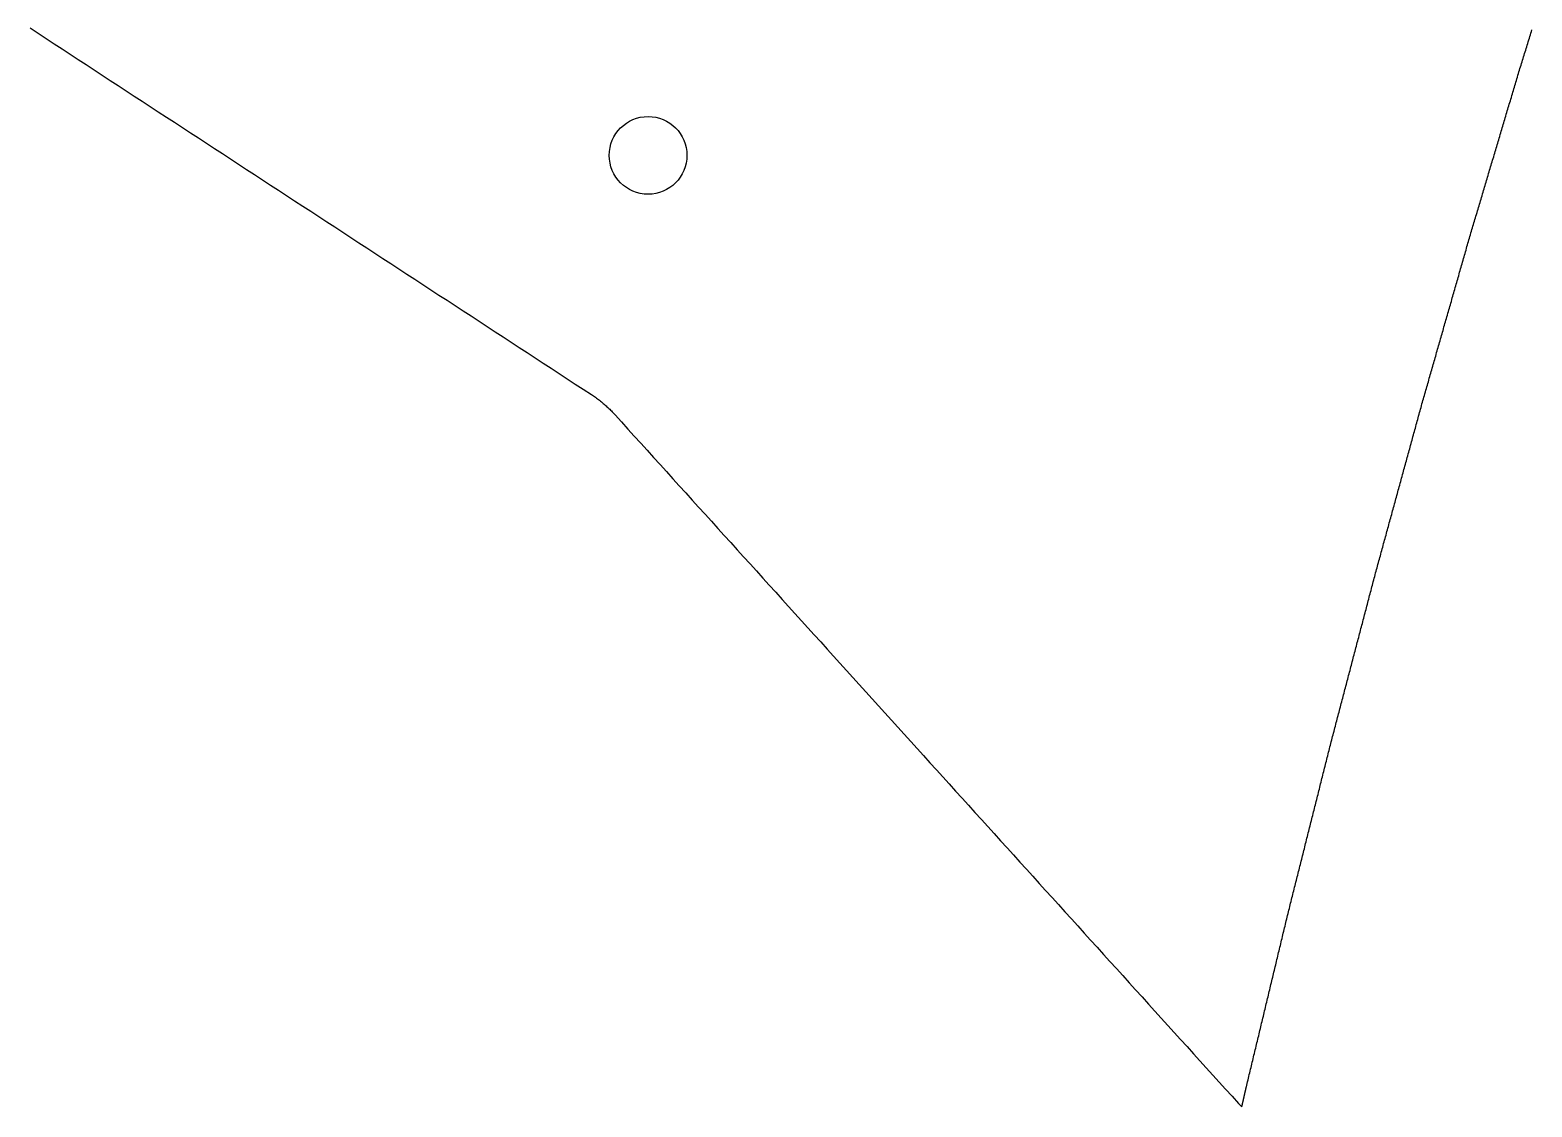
# Model space of a CAD drawing. Extents: x 2 to 292, y 1 to 254.
# Drawn here: x 51.18 to 63.65, y 1.01 to 9.94 of the extents above; entities that cross this region are included whole.
import ezdxf

# ---------------------------------------------------------------- set-up
doc = ezdxf.new("R2010")
doc.units = 0
doc.layers.get('0').update_dxf_attribs({"linetype": 'CONTINUOUS'})
doc.layers.add('DRILLING', color=3, linetype='CONTINUOUS')

msp = doc.modelspace()

# ---------------------------------------------------------------- linework, layer by layer
for points in [[(51.1843, 9.95959, 0), (51.2509, 9.91613, 0), (51.3174, 9.87268, 0), (51.3839, 9.82923, 0), (51.4505, 9.78577, 0), (51.517, 9.74232, 0), (51.5835, 9.69887, 0), (51.6501, 9.65541, 0), (51.7166, 9.61196, 0), (51.7831, 9.5685, 0), (51.8497, 9.52505, 0), (51.9162, 9.4816, 0), (51.9827, 9.43814, 0), (52.0492, 9.39469, 0), (52.1158, 9.35123, 0), (52.1823, 9.30778, 0), (52.2488, 9.26433, 0), (52.3154, 9.22087, 0), (52.3819, 9.17742, 0), (52.4484, 9.13397, 0), (52.515, 9.09051, 0), (52.5815, 9.04706, 0), (52.648, 9.0036, 0), (52.7146, 8.96015, 0), (52.7811, 8.9167, 0), (52.8476, 8.87324, 0), (52.9142, 8.82979, 0), (52.9807, 8.78633, 0), (53.0472, 8.74288, 0), (53.1138, 8.69943, 0), (53.1803, 8.65597, 0), (53.2468, 8.61252, 0), (53.3134, 8.56907, 0), (53.3799, 8.52561, 0), (53.4464, 8.48216, 0), (53.513, 8.4387, 0), (53.5795, 8.39525, 0), (53.646, 8.3518, 0), (53.7126, 8.30834, 0), (53.7791, 8.26489, 0), (53.8456, 8.22143, 0), (53.9122, 8.17798, 0), (53.9787, 8.13453, 0), (54.0452, 8.09107, 0), (54.1117, 8.04762, 0), (54.1783, 8.00417, 0), (54.2448, 7.96071, 0), (54.3113, 7.91726, 0), (54.3779, 7.8738, 0), (54.4444, 7.83035, 0), (54.5109, 7.7869, 0), (54.5775, 7.74344, 0), (54.644, 7.69999, 0), (54.7105, 7.65654, 0), (54.7771, 7.61308, 0), (54.8436, 7.56963, 0), (54.9101, 7.52617, 0), (54.9767, 7.48272, 0), (55.0432, 7.43927, 0), (55.1097, 7.39581, 0), (55.1763, 7.35236, 0), (55.2428, 7.3089, 0), (55.3093, 7.26545, 0), (55.3759, 7.222, 0), (55.4424, 7.17854, 0), (55.5089, 7.13509, 0), (55.5755, 7.09164, 0), (55.642, 7.04818, 0), (55.7085, 7.00473, 0), (55.7751, 6.96127, 0), (55.8416, 6.91782, 0)], [(55.8416, 6.91782, 0), (55.8501, 6.91217, 0), (55.8586, 6.90642, 0), (55.8671, 6.90059, 0), (55.8755, 6.89466, 0), (55.8838, 6.88865, 0), (55.8921, 6.88255, 0), (55.9003, 6.87636, 0), (55.9085, 6.87009, 0), (55.9165, 6.86373, 0), (55.9246, 6.85729, 0), (55.9325, 6.85076, 0), (55.9404, 6.84416, 0), (55.9482, 6.83747, 0), (55.956, 6.83071, 0), (55.9637, 6.82386, 0), (55.9713, 6.81694, 0), (55.9788, 6.80994, 0), (55.9863, 6.80287, 0), (55.9937, 6.79572, 0), (56.001, 6.7885, 0), (56.0083, 6.78121, 0), (56.0154, 6.77385, 0), (56.0225, 6.76642, 0), (56.0295, 6.75892, 0), (56.0382, 6.74936, 0), (56.0915, 6.69045, 0), (56.1449, 6.63153, 0), (56.1982, 6.57261, 0), (56.2515, 6.5137, 0), (56.3049, 6.45478, 0), (56.3582, 6.39587, 0), (56.4115, 6.33695, 0), (56.4648, 6.27804, 0), (56.5182, 6.21912, 0), (56.5715, 6.16021, 0), (56.6248, 6.10129, 0), (56.6781, 6.04238, 0), (56.7315, 5.98346, 0), (56.7848, 5.92454, 0), (56.8381, 5.86563, 0), (56.8915, 5.80671, 0), (56.9448, 5.7478, 0), (56.9981, 5.68888, 0), (57.0514, 5.62997, 0), (57.1048, 5.57105, 0), (57.1581, 5.51214, 0), (57.2114, 5.45322, 0), (57.2647, 5.3943, 0), (57.3181, 5.33539, 0), (57.3714, 5.27647, 0), (57.4247, 5.21756, 0), (57.478, 5.15864, 0), (57.5314, 5.09973, 0), (57.5847, 5.04081, 0), (57.638, 4.9819, 0), (57.6914, 4.92298, 0), (57.7447, 4.86407, 0), (57.798, 4.80515, 0), (57.8513, 4.74623, 0), (57.9047, 4.68732, 0), (57.958, 4.6284, 0), (58.0113, 4.56949, 0), (58.0646, 4.51057, 0), (58.118, 4.45166, 0), (58.1713, 4.39274, 0), (58.2246, 4.33383, 0), (58.2779, 4.27491, 0), (58.3313, 4.216, 0), (58.3846, 4.15708, 0), (58.4379, 4.09816, 0), (58.4913, 4.03925, 0), (58.5446, 3.98033, 0), (58.5979, 3.92142, 0), (58.6512, 3.8625, 0), (58.7046, 3.80359, 0), (58.7579, 3.74467, 0), (58.8112, 3.68576, 0), (58.8645, 3.62684, 0), (58.9179, 3.56793, 0), (58.9712, 3.50901, 0), (59.0245, 3.45009, 0), (59.0778, 3.39118, 0), (59.1312, 3.33226, 0), (59.1845, 3.27335, 0), (59.2378, 3.21443, 0), (59.2912, 3.15552, 0), (59.3445, 3.0966, 0), (59.3978, 3.03769, 0), (59.4511, 2.97877, 0), (59.5045, 2.91985, 0), (59.5578, 2.86094, 0), (59.6111, 2.80202, 0), (59.6644, 2.74311, 0), (59.7178, 2.68419, 0), (59.7711, 2.62528, 0), (59.8244, 2.56636, 0), (59.8778, 2.50745, 0), (59.9311, 2.44853, 0), (59.9844, 2.38962, 0), (60.0377, 2.3307, 0), (60.0911, 2.27178, 0), (60.1444, 2.21287, 0), (60.1977, 2.15395, 0), (60.251, 2.09504, 0), (60.3044, 2.03612, 0), (60.3577, 1.97721, 0), (60.411, 1.91829, 0), (60.4643, 1.85938, 0), (60.5177, 1.80046, 0), (60.571, 1.74155, 0), (60.6243, 1.68263, 0), (60.6777, 1.62371, 0), (60.731, 1.5648, 0), (60.7843, 1.50588, 0), (60.8376, 1.44697, 0), (60.891, 1.38805, 0), (60.9443, 1.32914, 0), (60.9976, 1.27022, 0), (61.0509, 1.21131, 0), (61.1043, 1.15239, 0), (61.1576, 1.09348, 0), (61.2109, 1.03456, 0), (61.2385, 1.00515, 0), (61.2389, 1.00687, 0), (61.2393, 1.00858, 0), (61.2397, 1.0103, 0), (61.2401, 1.01202, 0), (61.2405, 1.01373, 0), (61.2408, 1.01545, 0), (61.2412, 1.01716, 0), (61.2416, 1.01888, 0), (61.242, 1.0206, 0), (61.2424, 1.02231, 0), (61.2428, 1.02403, 0), (61.2432, 1.02574, 0), (61.2436, 1.02746, 0), (61.244, 1.02918, 0), (61.2444, 1.03089, 0), (61.2448, 1.03261, 0), (61.2452, 1.03432, 0), (61.2456, 1.03604, 0), (61.246, 1.03776, 0), (61.2464, 1.03947, 0), (61.2467, 1.04119, 0), (61.2471, 1.0429, 0), (61.2475, 1.04462, 0), (61.2479, 1.04634, 0), (61.2483, 1.04805, 0), (61.2487, 1.04977, 0), (61.2491, 1.05148, 0), (61.2495, 1.0532, 0), (61.2499, 1.05492, 0), (61.2503, 1.05663, 0), (61.2507, 1.05835, 0), (61.2511, 1.06006, 0), (61.2515, 1.06178, 0), (61.2519, 1.0635, 0), (61.2523, 1.06521, 0), (61.2526, 1.06693, 0), (61.253, 1.06864, 0), (61.2534, 1.07036, 0), (61.2538, 1.07208, 0), (61.2542, 1.07379, 0), (61.2546, 1.07551, 0), (61.255, 1.07722, 0), (61.2554, 1.07894, 0), (61.2558, 1.08065, 0), (61.2562, 1.08237, 0), (61.2566, 1.08409, 0), (61.257, 1.0858, 0), (61.2574, 1.08752, 0), (61.2578, 1.08923, 0), (61.2582, 1.09095, 0), (61.2585, 1.09267, 0), (61.2589, 1.09438, 0), (61.2593, 1.0961, 0), (61.2597, 1.09781, 0), (61.2601, 1.09953, 0), (61.2605, 1.10125, 0), (61.2609, 1.10296, 0), (61.2613, 1.10468, 0), (61.2617, 1.10639, 0), (61.2621, 1.10811, 0), (61.2625, 1.10983, 0), (61.2629, 1.11154, 0), (61.2633, 1.11326, 0), (61.2637, 1.11497, 0), (61.2641, 1.11669, 0), (61.2644, 1.11841, 0), (61.2648, 1.12012, 0), (61.2652, 1.12184, 0), (61.2656, 1.12355, 0), (61.266, 1.12527, 0), (61.2664, 1.12699, 0), (61.2668, 1.1287, 0), (61.2672, 1.13042, 0), (61.2676, 1.13213, 0), (61.268, 1.13385, 0), (61.2684, 1.13557, 0), (61.2688, 1.13728, 0), (61.2692, 1.139, 0), (61.2696, 1.14071, 0), (61.27, 1.14243, 0), (61.2704, 1.14415, 0), (61.2707, 1.14586, 0), (61.2711, 1.14758, 0), (61.2715, 1.14929, 0), (61.2719, 1.15101, 0), (61.2723, 1.15272, 0), (61.2727, 1.15444, 0), (61.2731, 1.15616, 0), (61.2735, 1.15787, 0), (61.2739, 1.15959, 0), (61.2743, 1.1613, 0), (61.2747, 1.16302, 0), (61.2751, 1.16474, 0), (61.2755, 1.16645, 0), (61.2759, 1.16817, 0), (61.2763, 1.16988, 0), (61.2766, 1.1716, 0), (61.28, 1.18544, 0), (61.2835, 1.20012, 0), (61.287, 1.2148, 0), (61.2906, 1.22948, 0), (61.2941, 1.24417, 0), (61.2976, 1.25885, 0), (61.3011, 1.27353, 0), (61.3047, 1.28821, 0), (61.3082, 1.3029, 0), (61.3117, 1.31758, 0), (61.3152, 1.33226, 0), (61.3188, 1.34694, 0), (61.3223, 1.36163, 0), (61.3258, 1.37631, 0), (61.3294, 1.39099, 0), (61.3329, 1.40567, 0), (61.3364, 1.42036, 0), (61.3399, 1.43504, 0), (61.3435, 1.44972, 0), (61.347, 1.4644, 0), (61.3505, 1.47909, 0), (61.354, 1.49377, 0), (61.3576, 1.50845, 0), (61.3611, 1.52313, 0), (61.3646, 1.53782, 0), (61.3682, 1.5525, 0), (61.3717, 1.56718, 0), (61.3752, 1.58186, 0), (61.3787, 1.59655, 0), (61.3823, 1.61123, 0), (61.3858, 1.62591, 0), (61.3893, 1.64059, 0), (61.3928, 1.65528, 0), (61.3964, 1.66996, 0), (61.3999, 1.68464, 0), (61.4034, 1.69932, 0), (61.407, 1.71401, 0), (61.4105, 1.72869, 0), (61.414, 1.74337, 0), (61.4175, 1.75805, 0), (61.4211, 1.77274, 0), (61.4246, 1.78742, 0), (61.4281, 1.8021, 0), (61.4316, 1.81678, 0), (61.4352, 1.83147, 0), (61.4387, 1.84615, 0), (61.4422, 1.86083, 0), (61.4458, 1.87551, 0), (61.4493, 1.8902, 0), (61.4528, 1.90488, 0), (61.4563, 1.91956, 0), (61.4599, 1.93424, 0), (61.4634, 1.94893, 0), (61.4669, 1.96361, 0), (61.4705, 1.97829, 0), (61.474, 1.99297, 0), (61.4775, 2.00766, 0), (61.481, 2.02234, 0), (61.4846, 2.03702, 0), (61.4881, 2.0517, 0), (61.4916, 2.06639, 0), (61.4951, 2.08107, 0), (61.4987, 2.09575, 0), (61.5022, 2.11043, 0), (61.5057, 2.12512, 0), (61.5093, 2.1398, 0), (61.5128, 2.15448, 0), (61.5163, 2.16916, 0), (61.5198, 2.18385, 0), (61.5234, 2.19853, 0), (61.5269, 2.21321, 0), (61.5304, 2.22789, 0), (61.5339, 2.24258, 0), (61.5375, 2.25726, 0), (61.541, 2.27194, 0), (61.5445, 2.28662, 0), (61.5481, 2.30131, 0), (61.5516, 2.31599, 0), (61.5551, 2.33067, 0), (61.5586, 2.34535, 0), (61.5622, 2.36004, 0), (61.5657, 2.37472, 0), (61.5692, 2.3894, 0), (61.5727, 2.40408, 0), (61.5763, 2.41877, 0), (61.5798, 2.43345, 0), (61.5833, 2.44813, 0), (61.5869, 2.46281, 0), (61.5904, 2.4775, 0), (61.5939, 2.49218, 0), (61.5974, 2.50686, 0), (61.601, 2.52154, 0), (61.6045, 2.53623, 0), (61.608, 2.55091, 0), (61.6116, 2.56559, 0), (61.6151, 2.58027, 0), (61.6186, 2.59496, 0), (61.6222, 2.60959, 0), (61.6258, 2.62415, 0), (61.6295, 2.63871, 0), (61.6332, 2.65327, 0), (61.6368, 2.66783, 0), (61.6405, 2.68239, 0), (61.6441, 2.69695, 0), (61.6478, 2.71151, 0), (61.6515, 2.72607, 0), (61.6551, 2.74063, 0), (61.6588, 2.75519, 0), (61.6624, 2.76975, 0), (61.6661, 2.78431, 0), (61.6698, 2.79887, 0), (61.6734, 2.81343, 0), (61.6771, 2.82799, 0), (61.6808, 2.84255, 0), (61.6844, 2.85711, 0), (61.6881, 2.87167, 0), (61.6917, 2.88623, 0), (61.6954, 2.90079, 0), (61.6991, 2.91535, 0), (61.7027, 2.9299, 0), (61.7064, 2.94446, 0), (61.71, 2.95902, 0), (61.7137, 2.97358, 0), (61.7174, 2.98814, 0), (61.721, 3.0027, 0), (61.7247, 3.01726, 0), (61.7283, 3.03182, 0), (61.732, 3.04638, 0), (61.7357, 3.06094, 0), (61.7393, 3.0755, 0), (61.743, 3.09006, 0), (61.7466, 3.10462, 0), (61.7503, 3.11918, 0), (61.754, 3.13374, 0), (61.7576, 3.1483, 0), (61.7613, 3.16286, 0), (61.7649, 3.17742, 0), (61.7686, 3.19198, 0), (61.7723, 3.20654, 0), (61.7759, 3.2211, 0), (61.7796, 3.23566, 0), (61.7832, 3.25022, 0), (61.7869, 3.26478, 0), (61.7906, 3.27934, 0), (61.7942, 3.2939, 0), (61.7979, 3.30846, 0), (61.8015, 3.32302, 0), (61.8052, 3.33758, 0), (61.8089, 3.35214, 0), (61.8125, 3.3667, 0), (61.8162, 3.38126, 0), (61.8198, 3.39582, 0), (61.8235, 3.41038, 0), (61.8272, 3.42494, 0), (61.8308, 3.4395, 0), (61.8345, 3.45406, 0), (61.8381, 3.46862, 0), (61.8418, 3.48317, 0), (61.8455, 3.49773, 0), (61.8491, 3.51229, 0), (61.8528, 3.52685, 0), (61.8565, 3.54141, 0), (61.8601, 3.55597, 0), (61.8638, 3.57053, 0), (61.8674, 3.58509, 0), (61.8711, 3.59965, 0), (61.8748, 3.61421, 0), (61.8784, 3.62877, 0), (61.8821, 3.64333, 0), (61.8857, 3.65789, 0), (61.8894, 3.67245, 0), (61.8931, 3.68701, 0), (61.8967, 3.70157, 0), (61.9004, 3.71613, 0), (61.904, 3.73069, 0), (61.9077, 3.74525, 0), (61.9114, 3.75981, 0), (61.915, 3.77437, 0), (61.9187, 3.78893, 0), (61.9223, 3.80349, 0), (61.926, 3.81805, 0), (61.9297, 3.83261, 0), (61.9333, 3.84717, 0), (61.937, 3.86173, 0), (61.9406, 3.87629, 0), (61.9443, 3.89085, 0), (61.948, 3.90541, 0), (61.9516, 3.91997, 0), (61.9553, 3.93453, 0), (61.9589, 3.94909, 0), (61.9626, 3.96365, 0), (61.9663, 3.97821, 0), (61.9699, 3.99277, 0), (61.9736, 4.00733, 0), (61.9772, 4.02189, 0), (61.981, 4.03634, 0), (61.9848, 4.05078, 0), (61.9886, 4.06522, 0), (61.9924, 4.07965, 0), (61.9962, 4.09409, 0), (62, 4.10853, 0), (62.0038, 4.12297, 0), (62.0076, 4.1374, 0), (62.0114, 4.15184, 0), (62.0152, 4.16628, 0), (62.0189, 4.18071, 0), (62.0227, 4.19515, 0), (62.0265, 4.20959, 0), (62.0303, 4.22403, 0), (62.0341, 4.23846, 0), (62.0379, 4.2529, 0), (62.0417, 4.26734, 0), (62.0455, 4.28177, 0), (62.0493, 4.29621, 0), (62.0531, 4.31065, 0), (62.0569, 4.32509, 0), (62.0607, 4.33952, 0), (62.0645, 4.35396, 0), (62.0683, 4.3684, 0), (62.072, 4.38283, 0), (62.0758, 4.39727, 0), (62.0796, 4.41171, 0), (62.0834, 4.42615, 0), (62.0872, 4.44058, 0), (62.091, 4.45502, 0), (62.0948, 4.46946, 0), (62.0986, 4.48389, 0), (62.1024, 4.49833, 0), (62.1062, 4.51277, 0), (62.11, 4.52721, 0), (62.1138, 4.54164, 0), (62.1176, 4.55608, 0), (62.1214, 4.57052, 0), (62.1252, 4.58495, 0), (62.1289, 4.59939, 0), (62.1327, 4.61383, 0), (62.1365, 4.62827, 0), (62.1403, 4.6427, 0), (62.1441, 4.65714, 0), (62.1479, 4.67158, 0), (62.1517, 4.68601, 0), (62.1555, 4.70045, 0), (62.1593, 4.71489, 0), (62.1631, 4.72933, 0), (62.1669, 4.74376, 0), (62.1707, 4.7582, 0), (62.1745, 4.77264, 0), (62.1783, 4.78707, 0), (62.1821, 4.80151, 0), (62.1858, 4.81595, 0), (62.1896, 4.83039, 0), (62.1934, 4.84482, 0), (62.1972, 4.85926, 0), (62.201, 4.8737, 0), (62.2048, 4.88813, 0), (62.2086, 4.90257, 0), (62.2124, 4.91701, 0), (62.2162, 4.93145, 0), (62.22, 4.94588, 0), (62.2238, 4.96032, 0), (62.2276, 4.97476, 0), (62.2314, 4.98919, 0), (62.2352, 5.00363, 0), (62.2389, 5.01807, 0), (62.2427, 5.03251, 0), (62.2465, 5.04694, 0), (62.2503, 5.06138, 0), (62.2541, 5.07582, 0), (62.2579, 5.09025, 0), (62.2617, 5.10469, 0), (62.2655, 5.11913, 0), (62.2693, 5.13357, 0), (62.2731, 5.148, 0), (62.2769, 5.16244, 0), (62.2807, 5.17688, 0), (62.2845, 5.19131, 0), (62.2883, 5.20575, 0), (62.2921, 5.22019, 0), (62.2958, 5.23463, 0), (62.2996, 5.24906, 0), (62.3034, 5.2635, 0), (62.3072, 5.27794, 0), (62.311, 5.29237, 0), (62.3148, 5.30681, 0), (62.3186, 5.32125, 0), (62.3224, 5.33569, 0), (62.3262, 5.35012, 0), (62.33, 5.36456, 0), (62.3338, 5.379, 0), (62.3376, 5.39343, 0), (62.3414, 5.40787, 0), (62.3452, 5.42231, 0), (62.349, 5.43671, 0), (62.3529, 5.45103, 0), (62.3568, 5.46534, 0), (62.3608, 5.47966, 0), (62.3647, 5.49397, 0), (62.3686, 5.50828, 0), (62.3725, 5.5226, 0), (62.3765, 5.53691, 0), (62.3804, 5.55123, 0), (62.3843, 5.56554, 0), (62.3882, 5.57986, 0), (62.3922, 5.59417, 0), (62.3961, 5.60849, 0), (62.4, 5.6228, 0), (62.4039, 5.63712, 0), (62.4079, 5.65143, 0), (62.4118, 5.66575, 0), (62.4157, 5.68006, 0), (62.4196, 5.69438, 0), (62.4236, 5.70869, 0), (62.4275, 5.72301, 0), (62.4314, 5.73732, 0), (62.4354, 5.75163, 0), (62.4393, 5.76595, 0), (62.4432, 5.78026, 0), (62.4471, 5.79458, 0), (62.4511, 5.80889, 0), (62.455, 5.82321, 0), (62.4589, 5.83752, 0), (62.4628, 5.85184, 0), (62.4668, 5.86615, 0), (62.4707, 5.88047, 0), (62.4746, 5.89478, 0), (62.4785, 5.9091, 0), (62.4825, 5.92341, 0), (62.4864, 5.93773, 0), (62.4903, 5.95204, 0), (62.4942, 5.96636, 0), (62.4982, 5.98067, 0), (62.5021, 5.99498, 0), (62.506, 6.0093, 0), (62.5099, 6.02361, 0), (62.5139, 6.03793, 0), (62.5178, 6.05224, 0), (62.5217, 6.06656, 0), (62.5256, 6.08087, 0), (62.5296, 6.09519, 0), (62.5335, 6.1095, 0), (62.5374, 6.12382, 0), (62.5413, 6.13813, 0), (62.5453, 6.15245, 0), (62.5492, 6.16676, 0), (62.5531, 6.18108, 0), (62.557, 6.19539, 0), (62.561, 6.20971, 0), (62.5649, 6.22402, 0), (62.5688, 6.23834, 0), (62.5728, 6.25265, 0), (62.5767, 6.26696, 0), (62.5806, 6.28128, 0), (62.5845, 6.29559, 0), (62.5885, 6.30991, 0), (62.5924, 6.32422, 0), (62.5963, 6.33854, 0), (62.6002, 6.35285, 0), (62.6042, 6.36717, 0), (62.6081, 6.38148, 0), (62.612, 6.3958, 0), (62.6159, 6.41011, 0), (62.6199, 6.42443, 0), (62.6238, 6.43874, 0), (62.6277, 6.45306, 0), (62.6316, 6.46737, 0), (62.6356, 6.48169, 0), (62.6395, 6.496, 0), (62.6434, 6.51031, 0), (62.6473, 6.52463, 0), (62.6513, 6.53894, 0), (62.6552, 6.55326, 0), (62.6591, 6.56757, 0), (62.663, 6.58189, 0), (62.667, 6.5962, 0), (62.6709, 6.61052, 0), (62.6748, 6.62483, 0), (62.6787, 6.63915, 0), (62.6827, 6.65346, 0), (62.6866, 6.66778, 0), (62.6905, 6.68209, 0), (62.6944, 6.69641, 0), (62.6984, 6.71072, 0), (62.7023, 6.72504, 0), (62.7062, 6.73935, 0), (62.7102, 6.75366, 0), (62.7141, 6.76798, 0), (62.718, 6.78229, 0), (62.7219, 6.79661, 0), (62.7259, 6.81092, 0), (62.7298, 6.82524, 0), (62.7338, 6.83946, 0), (62.7379, 6.85366, 0), (62.7419, 6.86785, 0), (62.746, 6.88204, 0), (62.75, 6.89623, 0), (62.7541, 6.91043, 0), (62.7582, 6.92462, 0), (62.7622, 6.93881, 0), (62.7663, 6.953, 0), (62.7703, 6.9672, 0), (62.7744, 6.98139, 0), (62.7784, 6.99558, 0), (62.7825, 7.00977, 0), (62.7866, 7.02397, 0), (62.7906, 7.03816, 0), (62.7947, 7.05235, 0), (62.7987, 7.06654, 0), (62.8028, 7.08074, 0), (62.8068, 7.09493, 0), (62.8109, 7.10912, 0), (62.815, 7.12331, 0), (62.819, 7.13751, 0), (62.8231, 7.1517, 0), (62.8271, 7.16589, 0), (62.8312, 7.18008, 0), (62.8353, 7.19428, 0), (62.8393, 7.20847, 0), (62.8434, 7.22266, 0), (62.8474, 7.23685, 0), (62.8515, 7.25105, 0), (62.8555, 7.26524, 0), (62.8596, 7.27943, 0), (62.8637, 7.29362, 0), (62.8677, 7.30782, 0), (62.8718, 7.32201, 0), (62.8758, 7.3362, 0), (62.8799, 7.35039, 0), (62.884, 7.36459, 0), (62.888, 7.37878, 0), (62.8921, 7.39297, 0), (62.8961, 7.40716, 0), (62.9002, 7.42136, 0), (62.9042, 7.43555, 0), (62.9083, 7.44974, 0), (62.9124, 7.46393, 0), (62.9164, 7.47813, 0), (62.9205, 7.49232, 0), (62.9245, 7.50651, 0), (62.9286, 7.5207, 0), (62.9327, 7.5349, 0), (62.9367, 7.54909, 0), (62.9408, 7.56328, 0), (62.9448, 7.57747, 0), (62.9489, 7.59167, 0), (62.9529, 7.60586, 0), (62.957, 7.62005, 0), (62.9611, 7.63424, 0), (62.9651, 7.64844, 0), (62.9692, 7.66263, 0), (62.9732, 7.67682, 0), (62.9773, 7.69101, 0), (62.9813, 7.70521, 0), (62.9854, 7.7194, 0), (62.9895, 7.73359, 0), (62.9935, 7.74778, 0), (62.9976, 7.76198, 0), (63.0016, 7.77617, 0), (63.0057, 7.79036, 0), (63.0098, 7.80455, 0), (63.0138, 7.81875, 0), (63.0179, 7.83294, 0), (63.0219, 7.84713, 0), (63.026, 7.86132, 0), (63.03, 7.87552, 0), (63.0341, 7.88971, 0), (63.0382, 7.9039, 0), (63.0422, 7.91809, 0), (63.0463, 7.93229, 0), (63.0503, 7.94648, 0), (63.0544, 7.96067, 0), (63.0585, 7.97486, 0), (63.0625, 7.98906, 0), (63.0666, 8.00325, 0), (63.0706, 8.01744, 0), (63.0747, 8.03163, 0), (63.0787, 8.04583, 0), (63.0828, 8.06002, 0), (63.0869, 8.07421, 0), (63.0909, 8.0884, 0), (63.095, 8.10259, 0), (63.099, 8.11679, 0), (63.1031, 8.13098, 0), (63.1071, 8.14517, 0), (63.1112, 8.15936, 0), (63.1153, 8.17356, 0), (63.1193, 8.18775, 0), (63.1234, 8.20194, 0), (63.1275, 8.21611, 0), (63.1317, 8.23018, 0), (63.1358, 8.24425, 0), (63.14, 8.25832, 0), (63.1442, 8.2724, 0), (63.1484, 8.28647, 0), (63.1526, 8.30054, 0), (63.1568, 8.31461, 0), (63.161, 8.32868, 0), (63.1652, 8.34275, 0), (63.1694, 8.35682, 0), (63.1736, 8.37089, 0), (63.1777, 8.38496, 0), (63.1819, 8.39903, 0), (63.1861, 8.4131, 0), (63.1903, 8.42717, 0), (63.1945, 8.44124, 0), (63.1987, 8.45531, 0), (63.2029, 8.46938, 0), (63.2071, 8.48345, 0), (63.2113, 8.49752, 0), (63.2155, 8.51159, 0), (63.2197, 8.52566, 0), (63.2238, 8.53973, 0), (63.228, 8.5538, 0), (63.2322, 8.56787, 0), (63.2364, 8.58194, 0), (63.2406, 8.59602, 0), (63.2448, 8.61009, 0), (63.249, 8.62416, 0), (63.2532, 8.63823, 0), (63.2574, 8.6523, 0), (63.2616, 8.66637, 0), (63.2657, 8.68044, 0), (63.2699, 8.69451, 0), (63.2741, 8.70858, 0), (63.2783, 8.72265, 0), (63.2825, 8.73672, 0), (63.2867, 8.75079, 0), (63.2909, 8.76486, 0), (63.2951, 8.77893, 0), (63.2993, 8.793, 0), (63.3035, 8.80707, 0), (63.3076, 8.82114, 0), (63.3118, 8.83521, 0), (63.316, 8.84928, 0), (63.3202, 8.86335, 0), (63.3244, 8.87742, 0), (63.3286, 8.89149, 0), (63.3328, 8.90557, 0), (63.337, 8.91964, 0), (63.3412, 8.93371, 0), (63.3454, 8.94778, 0), (63.3496, 8.96185, 0), (63.3537, 8.97592, 0), (63.3579, 8.98999, 0), (63.3621, 9.00406, 0), (63.3663, 9.01813, 0), (63.3705, 9.0322, 0), (63.3747, 9.04627, 0), (63.3789, 9.06034, 0), (63.3831, 9.07441, 0), (63.3873, 9.08848, 0), (63.3915, 9.10255, 0), (63.3956, 9.11662, 0), (63.3998, 9.13069, 0), (63.404, 9.14476, 0), (63.4082, 9.15883, 0), (63.4124, 9.1729, 0), (63.4166, 9.18697, 0), (63.4208, 9.20104, 0), (63.425, 9.21511, 0), (63.4292, 9.22919, 0), (63.4334, 9.24326, 0), (63.4375, 9.25733, 0), (63.4417, 9.2714, 0), (63.4459, 9.28547, 0), (63.4501, 9.29954, 0), (63.4543, 9.31361, 0), (63.4585, 9.32768, 0), (63.4627, 9.34175, 0), (63.4669, 9.35582, 0), (63.4711, 9.36989, 0), (63.4753, 9.38396, 0), (63.4795, 9.39803, 0), (63.4836, 9.4121, 0), (63.4878, 9.42617, 0), (63.492, 9.44024, 0), (63.4962, 9.45431, 0), (63.5004, 9.46838, 0), (63.5046, 9.48245, 0), (63.5088, 9.49652, 0), (63.513, 9.51059, 0), (63.5172, 9.52466, 0), (63.5214, 9.53873, 0), (63.5255, 9.55281, 0), (63.5297, 9.56688, 0), (63.5339, 9.58095, 0), (63.5382, 9.59494, 0), (63.5425, 9.60889, 0), (63.5468, 9.62284, 0), (63.5512, 9.63679, 0), (63.5555, 9.65074, 0), (63.5598, 9.66468, 0), (63.5641, 9.67863, 0), (63.5685, 9.69258, 0), (63.5728, 9.70653, 0), (63.5771, 9.72048, 0), (63.5814, 9.73443, 0), (63.5857, 9.74838, 0), (63.5901, 9.76232, 0), (63.5944, 9.77627, 0), (63.5987, 9.79022, 0), (63.603, 9.80417, 0), (63.6074, 9.81812, 0), (63.6117, 9.83207, 0), (63.616, 9.84602, 0), (63.6203, 9.85996, 0), (63.6246, 9.87391, 0), (63.629, 9.88786, 0), (63.6333, 9.90181, 0), (63.6376, 9.91576, 0), (63.6419, 9.92971, 0), (63.6463, 9.94366, 0)]]:
    msp.add_polyline3d(points)
at = {"layer": 'DRILLING'}
msp.add_circle((56.31251, 8.90266), 0.3225, dxfattribs=at)

doc.saveas('drawing.dxf')
